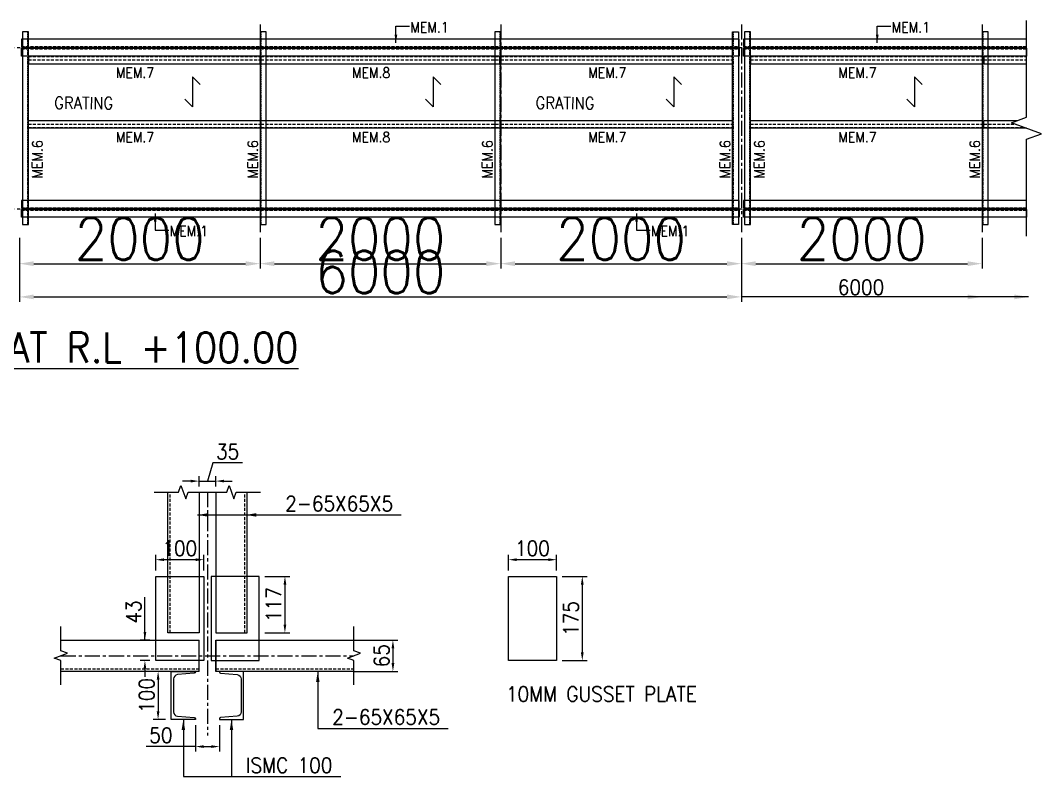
# Model space of a CAD drawing. Header units: millimetres. Extents: x 0 to 1124626, y -157535 to 82123.
# Drawn here: x 485825 to 494312, y 10587 to 16870 of the extents above; entities that cross this region are included whole.
import ezdxf
from ezdxf.enums import TextEntityAlignment as Align

# ---------------------------------------------------------------- set-up
doc = ezdxf.new("R2010")
doc.units = ezdxf.units.MM
doc.header["$MEASUREMENT"] = 0
for name, pattern in [('CENTER', [2, 1.25, -0.25, 0.25, -0.25]), ('DASHED', [0.75, 0.5, -0.25]), ('HIDDEN', [0.375, 0.25, -0.125])]:
    doc.linetypes.add(name, pattern=pattern)
for name, color, linetype, lineweight in [('CN', 253, 'Continuous', 15), ('Dim', 6, 'Continuous', 13), ('STR', 112, 'Continuous', 18), ('structure', 183, 'Continuous', 15), ('Text', 7, 'Continuous', 15), ('TITLE TEXT', 50, 'Continuous', 18)]:
    doc.layers.add(name, color=color, linetype=linetype, lineweight=lineweight)
doc.styles.add('MtX_romans_shx', font='romans.shx')
doc.styles.add('style1', font='romans.shx', dxfattribs={"width": 0.9, "height": 300})
doc.dimstyles.new('4.0 DIM-1', dxfattribs={"dimscale": 40, "dimtxt": 125, "dimasz": 3, "dimexe": 1, "dimexo": 1.2, "dimgap": 0.8, "dimtad": 1, "dimdec": 0, "dimlfac": 0.25, "dimzin": 1, "dimdsep": 46, "dimtxsty": 'style1', "dimcen": 2, "dimclrd": 8, "dimclre": 8, "dimclrt": 7, "dimadec": 0, "dimazin": 0, "dimtfac": 1, "dimtdec": 0, "dimtofl": 0, "dimtmove": 1, "dimatfit": 3, "dimfxl": 1, "dimtolj": 1, "dimtzin": 0, "dimlwd": 9, "dimlwe": 9, "dimarcsym": 1})
doc.dimstyles.new('Copy of DIM-1', dxfattribs={"dimscale": 40, "dimtxt": 125, "dimasz": 3, "dimexe": 1, "dimexo": 1.2, "dimgap": 0.8, "dimtad": 1, "dimdec": 0, "dimzin": 1, "dimdsep": 46, "dimtxsty": 'style1', "dimcen": 2, "dimclrd": 8, "dimclre": 8, "dimclrt": 7, "dimadec": 0, "dimazin": 0, "dimtfac": 1, "dimtdec": 0, "dimtofl": 0, "dimtmove": 1, "dimatfit": 3, "dimfxl": 1, "dimtolj": 1, "dimtzin": 0, "dimlwd": 9, "dimlwe": 9, "dimarcsym": 1})

# ---------------------------------------------------------------- blocks, each defined once
blk = doc.blocks.new('*D1015')
at = {"layer": 'DEFPOINTS', "color": 0, "ltscale": 20, "transparency": 16777216}
for p in [(486949.5, 12389.1), (486949.5, 12250.8), (487349.5, 12250.8)]:
    blk.add_point(p, dxfattribs=at)
at = {"layer": 'Dim', "color": 8, "lineweight": 9, "ltscale": 20, "transparency": 16777216}
for p, q in [((486949.5, 12298.8), (486949.5, 12429.1)), ((487349.5, 12298.8), (487349.5, 12429.1)), ((487281.5, 12389.1), (487017.5, 12389.1))]:
    blk.add_line(p, q, dxfattribs=at)
at = {"layer": 'Dim', "color": 8, "ltscale": 20, "transparency": 16777216}
for points in [[(487017.5, 12400.4), (487017.5, 12377.8), (486949.5, 12389.1)], [(487281.5, 12377.8), (487281.5, 12400.4), (487349.5, 12389.1)]]:
    blk.add_solid(points, dxfattribs=at)
at = {"layer": 'Dim', "color": 7, "ltscale": 20, "transparency": 16777216, "insert": (487149.5, 12483.6), "char_height": 125, "attachment_point": 5, "style": 'style1'}
blk.add_mtext('\\A1;100', dxfattribs=at)
blk = doc.blocks.new('*D1016')
at = {"layer": 'DEFPOINTS', "color": 0, "ltscale": 20, "transparency": 16777216}
for p in [(486949.5, 11721.4), (486860.1, 11550.8), (486949.5, 11550.8)]:
    blk.add_point(p, dxfattribs=at)
at = {"layer": 'Dim', "color": 8, "lineweight": 9, "ltscale": 20, "transparency": 16777216}
for p, q in [((486860.1, 11721.4), (486860.1, 12076.9)), ((486860.1, 11789.4), (486860.1, 11857.4)), ((486901.5, 11721.4), (486820.1, 11721.4)), ((486901.5, 11550.8), (486820.1, 11550.8)), ((486860.1, 11482.8), (486860.1, 11414.8))]:
    blk.add_line(p, q, dxfattribs=at)
at = {"layer": 'Dim', "color": 8, "ltscale": 20, "transparency": 16777216}
for points in [[(486848.7, 11789.4), (486871.4, 11789.4), (486860.1, 11721.4)], [(486871.4, 11482.8), (486848.7, 11482.8), (486860.1, 11550.8)]]:
    blk.add_solid(points, dxfattribs=at)
at = {"layer": 'Dim', "color": 7, "ltscale": 20, "transparency": 16777216, "insert": (486765.6, 11953.9), "char_height": 125, "attachment_point": 5, "rotation": 90, "style": 'style1'}
blk.add_mtext('\\A1;43', dxfattribs=at)
blk = doc.blocks.new('*D1017')
at = {"layer": 'DEFPOINTS', "color": 0, "ltscale": 20, "transparency": 16777216}
for p in [(487079.5, 11461.4), (486969.6, 11061.4), (487079.5, 11061.4)]:
    blk.add_point(p, dxfattribs=at)
at = {"layer": 'Dim', "color": 8, "lineweight": 9, "ltscale": 20, "transparency": 16777216}
for p, q in [((487031.5, 11461.4), (486929.6, 11461.4)), ((486969.6, 11393.4), (486969.6, 11129.4)), ((487031.5, 11061.4), (486929.6, 11061.4))]:
    blk.add_line(p, q, dxfattribs=at)
at = {"layer": 'Dim', "color": 8, "ltscale": 20, "transparency": 16777216}
for points in [[(486981, 11393.4), (486958.3, 11393.4), (486969.6, 11461.4)], [(486958.3, 11129.4), (486981, 11129.4), (486969.6, 11061.4)]]:
    blk.add_solid(points, dxfattribs=at)
at = {"layer": 'Dim', "color": 7, "ltscale": 20, "transparency": 16777216, "insert": (486875.1, 11261.4), "char_height": 125, "attachment_point": 5, "rotation": 90, "style": 'style1'}
blk.add_mtext('\\A1;100', dxfattribs=at)
blk = doc.blocks.new('*D1018')
at = {"layer": 'DEFPOINTS', "color": 0, "ltscale": 20, "transparency": 16777216}
for p in [(487809.5, 12250.8), (487809.5, 11781.4), (488023.5, 11781.4)]:
    blk.add_point(p, dxfattribs=at)
at = {"layer": 'Dim', "color": 8, "lineweight": 9, "ltscale": 20, "transparency": 16777216}
for p, q in [((487857.5, 12250.8), (488063.5, 12250.8)), ((488023.5, 12182.8), (488023.5, 11849.4)), ((487857.5, 11781.4), (488063.5, 11781.4))]:
    blk.add_line(p, q, dxfattribs=at)
at = {"layer": 'Dim', "color": 8, "ltscale": 20, "transparency": 16777216}
for points in [[(488034.9, 12182.8), (488012.2, 12182.8), (488023.5, 12250.8)], [(488012.2, 11849.4), (488034.9, 11849.4), (488023.5, 11781.4)]]:
    blk.add_solid(points, dxfattribs=at)
at = {"layer": 'Dim', "color": 7, "ltscale": 20, "transparency": 16777216, "insert": (487929, 12016.1), "char_height": 125, "attachment_point": 5, "rotation": 90, "style": 'style1'}
blk.add_mtext('\\A1;117', dxfattribs=at)
blk = doc.blocks.new('*D1019')
at = {"layer": 'DEFPOINTS', "color": 0, "ltscale": 20, "transparency": 16777216}
for p in [(488542.6, 11721.4), (488542.6, 11461.4), (488921, 11461.4)]:
    blk.add_point(p, dxfattribs=at)
at = {"layer": 'Dim', "color": 8, "lineweight": 9, "ltscale": 20, "transparency": 16777216}
for p, q in [((488590.6, 11721.4), (488961, 11721.4)), ((488921, 11653.4), (488921, 11529.4)), ((488590.6, 11461.4), (488961, 11461.4))]:
    blk.add_line(p, q, dxfattribs=at)
at = {"layer": 'Dim', "color": 8, "ltscale": 20, "transparency": 16777216}
for points in [[(488932.4, 11653.4), (488909.7, 11653.4), (488921, 11721.4)], [(488909.7, 11529.4), (488932.4, 11529.4), (488921, 11461.4)]]:
    blk.add_solid(points, dxfattribs=at)
at = {"layer": 'Dim', "color": 7, "ltscale": 20, "transparency": 16777216, "insert": (488826.5, 11591.4), "char_height": 125, "attachment_point": 5, "rotation": 90, "style": 'style1'}
blk.add_mtext('\\A1;65', dxfattribs=at)
blk = doc.blocks.new('*D1020')
at = {"layer": 'DEFPOINTS', "color": 0, "ltscale": 20, "transparency": 16777216}
for p in [(487449.5, 13042.3), (487309.5, 12950.5), (487449.5, 12950.5)]:
    blk.add_point(p, dxfattribs=at)
at = {"layer": 'Dim', "color": 8, "lineweight": 9, "ltscale": 20, "transparency": 16777216}
for p, q in [((487424.6, 13192.8), (487379.5, 13042.3)), ((487670.8, 13192.8), (487424.6, 13192.8)), ((487309.5, 12998.5), (487309.5, 13082.3)), ((487449.5, 12998.5), (487449.5, 13082.3)), ((487241.5, 13042.3), (487173.5, 13042.3)), ((487309.5, 13042.3), (487449.5, 13042.3)), ((487517.5, 13042.3), (487585.5, 13042.3))]:
    blk.add_line(p, q, dxfattribs=at)
at = {"layer": 'Dim', "color": 8, "ltscale": 20, "transparency": 16777216}
for points in [[(487241.5, 13030.9), (487241.5, 13053.6), (487309.5, 13042.3)], [(487517.5, 13053.6), (487517.5, 13030.9), (487449.5, 13042.3)]]:
    blk.add_solid(points, dxfattribs=at)
at = {"layer": 'Dim', "color": 7, "ltscale": 20, "transparency": 16777216, "insert": (487547.7, 13287.3), "char_height": 125, "attachment_point": 5, "style": 'style1'}
blk.add_mtext('\\A1;35', dxfattribs=at)
blk = doc.blocks.new('*D1021')
at = {"layer": 'DEFPOINTS', "color": 0, "ltscale": 20, "transparency": 16777216}
for p in [(490280.5, 12250.8), (490280.5, 11550.8), (490494.6, 11550.8)]:
    blk.add_point(p, dxfattribs=at)
at = {"layer": 'Dim', "color": 8, "lineweight": 9, "ltscale": 20, "transparency": 16777216}
for p, q in [((490328.5, 12250.8), (490534.6, 12250.8)), ((490494.6, 12182.8), (490494.6, 11618.8)), ((490328.5, 11550.8), (490534.6, 11550.8))]:
    blk.add_line(p, q, dxfattribs=at)
at = {"layer": 'Dim', "color": 8, "ltscale": 20, "transparency": 16777216}
for points in [[(490505.9, 12182.8), (490483.2, 12182.8), (490494.6, 12250.8)], [(490483.2, 11618.8), (490505.9, 11618.8), (490494.6, 11550.8)]]:
    blk.add_solid(points, dxfattribs=at)
at = {"layer": 'Dim', "color": 7, "ltscale": 20, "transparency": 16777216, "insert": (490400.1, 11900.8), "char_height": 125, "attachment_point": 5, "rotation": 90, "style": 'style1'}
blk.add_mtext('\\A1;175', dxfattribs=at)
blk = doc.blocks.new('*D1022')
at = {"layer": 'DEFPOINTS', "color": 0, "ltscale": 20, "transparency": 16777216}
for p in [(489880.5, 12389.1), (489880.5, 12250.8), (490280.5, 12250.8)]:
    blk.add_point(p, dxfattribs=at)
at = {"layer": 'Dim', "color": 8, "lineweight": 9, "ltscale": 20, "transparency": 16777216}
for p, q in [((489880.5, 12298.8), (489880.5, 12429.1)), ((490280.5, 12298.8), (490280.5, 12429.1)), ((490212.5, 12389.1), (489948.5, 12389.1))]:
    blk.add_line(p, q, dxfattribs=at)
at = {"layer": 'Dim', "color": 8, "ltscale": 20, "transparency": 16777216}
for points in [[(489948.5, 12400.4), (489948.5, 12377.8), (489880.5, 12389.1)], [(490212.5, 12377.8), (490212.5, 12400.4), (490280.5, 12389.1)]]:
    blk.add_solid(points, dxfattribs=at)
at = {"layer": 'Dim', "color": 7, "ltscale": 20, "transparency": 16777216, "insert": (490080.5, 12483.6), "char_height": 125, "attachment_point": 5, "style": 'style1'}
blk.add_mtext('\\A1;100', dxfattribs=at)
blk = doc.blocks.new('*D1024')
at = {"layer": 'DEFPOINTS', "color": 0, "ltscale": 20, "transparency": 16777216}
for p in [(487279.5, 11061.4), (487479.5, 11061.4), (487479.5, 10836.2)]:
    blk.add_point(p, dxfattribs=at)
at = {"layer": 'Dim', "color": 8, "lineweight": 9, "ltscale": 20, "transparency": 16777216}
for p, q in [((487279.5, 11013.4), (487279.5, 10796.2)), ((487479.5, 11013.4), (487479.5, 10796.2)), ((487279.5, 10836.2), (486870, 10836.2)), ((487347.5, 10836.2), (487411.5, 10836.2))]:
    blk.add_line(p, q, dxfattribs=at)
at = {"layer": 'Dim', "color": 8, "ltscale": 20, "transparency": 16777216}
for points in [[(487347.5, 10847.6), (487347.5, 10824.9), (487279.5, 10836.2)], [(487411.5, 10824.9), (487411.5, 10847.6), (487479.5, 10836.2)]]:
    blk.add_solid(points, dxfattribs=at)
at = {"layer": 'Dim', "color": 7, "ltscale": 20, "transparency": 16777216, "insert": (486993, 10930.7), "char_height": 125, "attachment_point": 5, "style": 'style1'}
blk.add_mtext('\\A1;50', dxfattribs=at)
blk = doc.blocks.new('*D1089')
at = {"layer": 'DEFPOINTS', "color": 0, "ltscale": 20, "transparency": 16777216}
for p in [(485816.7, 15111.9), (487816.7, 15111.9), (487816.7, 14848.8)]:
    blk.add_point(p, dxfattribs=at)
at = {"layer": 'Dim', "color": 8, "lineweight": 9, "ltscale": 20, "transparency": 16777216}
for p, q in [((485816.7, 15063.9), (485816.7, 14808.8)), ((487816.7, 15063.9), (487816.7, 14808.8)), ((485936.7, 14848.8), (487696.7, 14848.8))]:
    blk.add_line(p, q, dxfattribs=at)
at = {"layer": 'Dim', "color": 8, "ltscale": 20, "transparency": 16777216}
for points in [[(485936.7, 14868.8), (485936.7, 14828.8), (485816.7, 14848.8)], [(487696.7, 14828.8), (487696.7, 14868.8), (487816.7, 14848.8)]]:
    blk.add_solid(points, dxfattribs=at)
at = {"layer": 'Dim', "color": 7, "ltscale": 20, "transparency": 16777216, "insert": (486816.7, 15055.8), "char_height": 350, "attachment_point": 5, "style": 'style1'}
blk.add_mtext('\\A1;2000', dxfattribs=at)
blk = doc.blocks.new('*D1090')
at = {"layer": 'DEFPOINTS', "color": 0, "ltscale": 20, "transparency": 16777216}
for p in [(487816.7, 15111.9), (489816.7, 15111.9), (489816.7, 14848.8)]:
    blk.add_point(p, dxfattribs=at)
at = {"layer": 'Dim', "color": 8, "lineweight": 9, "ltscale": 20, "transparency": 16777216}
for p, q in [((487816.7, 15063.9), (487816.7, 14808.8)), ((489816.7, 15063.9), (489816.7, 14808.8)), ((487936.7, 14848.8), (489696.7, 14848.8))]:
    blk.add_line(p, q, dxfattribs=at)
at = {"layer": 'Dim', "color": 8, "ltscale": 20, "transparency": 16777216}
for points in [[(487936.7, 14868.8), (487936.7, 14828.8), (487816.7, 14848.8)], [(489696.7, 14828.8), (489696.7, 14868.8), (489816.7, 14848.8)]]:
    blk.add_solid(points, dxfattribs=at)
at = {"layer": 'Dim', "color": 7, "ltscale": 20, "transparency": 16777216, "insert": (488816.7, 15055.8), "char_height": 350, "attachment_point": 5, "style": 'style1'}
blk.add_mtext('\\A1;2000', dxfattribs=at)
blk = doc.blocks.new('*D1091')
at = {"layer": 'DEFPOINTS', "color": 0, "ltscale": 20, "transparency": 16777216}
for p in [(489816.7, 15111.9), (491816.7, 15111.9), (491816.7, 14848.8)]:
    blk.add_point(p, dxfattribs=at)
at = {"layer": 'Dim', "color": 8, "lineweight": 9, "ltscale": 20, "transparency": 16777216}
for p, q in [((489816.7, 15063.9), (489816.7, 14808.8)), ((491816.7, 15063.9), (491816.7, 14808.8)), ((489936.7, 14848.8), (491696.7, 14848.8))]:
    blk.add_line(p, q, dxfattribs=at)
at = {"layer": 'Dim', "color": 8, "ltscale": 20, "transparency": 16777216}
for points in [[(489936.7, 14868.8), (489936.7, 14828.8), (489816.7, 14848.8)], [(491696.7, 14828.8), (491696.7, 14868.8), (491816.7, 14848.8)]]:
    blk.add_solid(points, dxfattribs=at)
at = {"layer": 'Dim', "color": 7, "ltscale": 20, "transparency": 16777216, "insert": (490816.7, 15055.8), "char_height": 350, "attachment_point": 5, "style": 'style1'}
blk.add_mtext('\\A1;2000', dxfattribs=at)
blk = doc.blocks.new('*D1092')
at = {"layer": 'DEFPOINTS', "color": 0, "ltscale": 20, "transparency": 16777216}
for p in [(491816.7, 15111.9), (493816.7, 15111.9), (493816.7, 14848.8)]:
    blk.add_point(p, dxfattribs=at)
at = {"layer": 'Dim', "color": 8, "lineweight": 9, "ltscale": 20, "transparency": 16777216}
for p, q in [((491816.7, 15063.9), (491816.7, 14808.8)), ((493816.7, 15063.9), (493816.7, 14808.8)), ((491936.7, 14848.8), (493696.7, 14848.8))]:
    blk.add_line(p, q, dxfattribs=at)
at = {"layer": 'Dim', "color": 8, "ltscale": 20, "transparency": 16777216}
for points in [[(491936.7, 14868.8), (491936.7, 14828.8), (491816.7, 14848.8)], [(493696.7, 14828.8), (493696.7, 14868.8), (493816.7, 14848.8)]]:
    blk.add_solid(points, dxfattribs=at)
at = {"layer": 'Dim', "color": 7, "ltscale": 20, "transparency": 16777216, "insert": (492816.7, 15055.8), "char_height": 350, "attachment_point": 5, "style": 'style1'}
blk.add_mtext('\\A1;2000', dxfattribs=at)
blk = doc.blocks.new('*D1102')
at = {"layer": 'DEFPOINTS', "color": 0, "ltscale": 20, "transparency": 16777216}
for p in [(485816.7, 14936.4), (491816.7, 14936.4), (491816.7, 14572.7)]:
    blk.add_point(p, dxfattribs=at)
at = {"layer": 'Dim', "color": 8, "lineweight": 9, "ltscale": 20, "transparency": 16777216}
for p, q in [((485816.7, 14888.4), (485816.7, 14532.7)), ((491816.7, 14888.4), (491816.7, 14532.7)), ((485936.7, 14572.7), (491696.7, 14572.7))]:
    blk.add_line(p, q, dxfattribs=at)
at = {"layer": 'Dim', "color": 8, "ltscale": 20, "transparency": 16777216}
for points in [[(485936.7, 14592.7), (485936.7, 14552.7), (485816.7, 14572.7)], [(491696.7, 14552.7), (491696.7, 14592.7), (491816.7, 14572.7)]]:
    blk.add_solid(points, dxfattribs=at)
at = {"layer": 'Dim', "color": 7, "ltscale": 20, "transparency": 16777216, "insert": (488816.7, 14779.7), "char_height": 350, "attachment_point": 5, "style": 'style1'}
blk.add_mtext('\\A1;6000', dxfattribs=at)

msp = doc.modelspace()

# ---------------------------------------------------------------- linework, layer by layer
at = {"layer": 'CN', "linetype": 'CENTER', "ltscale": 100}
for p, q in [((487816.7021, 16836.5007), (487816.7021, 15111.943)), ((489816.7021, 16836.5007), (489816.7021, 15111.943)), ((491816.7021, 16836.5007), (491816.7021, 15111.943)), ((493816.7021, 16836.5007), (493816.7021, 15111.943)), ((477447.3996, 16644.2219), (494186.0047, 16644.2219)), ((477447.3996, 16644.2219), (494186.0047, 16644.2219)), ((477447.3996, 15304.2219), (494186.0047, 15304.2219)), ((487379.4926, 12950.4733), (487379.4926, 10927.1236)), ((486161.4157, 11591.4045), (488597.5695, 11591.4045))]:
    msp.add_line(p, q, dxfattribs=at)
at = {"layer": 'CN', "linetype": 'HIDDEN', "ltscale": 100}
for p, q in [((485834.2021, 16654.2219), (491799.2021, 16654.2219)), ((485834.2021, 16634.2219), (491799.2021, 16634.2219)), ((491834.2021, 16654.2219), (494186.0047, 16654.2219)), ((491834.2021, 16634.2219), (494186.0047, 16634.2219)), ((485891.7021, 16541.7219), (487816.7021, 16541.7219)), ((487824.2021, 16541.7219), (489809.2021, 16541.7219)), ((489816.7021, 16541.7219), (491741.7021, 16541.7219)), ((491891.7021, 16541.7219), (493824.2021, 16541.7219)), ((493831.7021, 16541.7219), (494186.0047, 16541.7219)), ((485891.7021, 16006.7219), (487816.7021, 16006.7219)), ((487824.2021, 16006.7219), (489809.2021, 16006.7219)), ((489816.7021, 16006.7219), (491741.7021, 16006.7219)), ((491891.7021, 16006.7219), (493824.2021, 16006.7219)), ((493831.7021, 16006.7219), (494096.7117, 16006.7219)), ((485834.2021, 15314.2219), (491799.2021, 15314.2219)), ((485834.2021, 15294.2219), (491799.2021, 15294.2219)), ((491834.2021, 15314.2219), (494186.0047, 15314.2219)), ((491834.2021, 15294.2219), (494186.0047, 15294.2219)), ((487069.4926, 11781.4045), (487069.4926, 12950.4733)), ((487689.4926, 11781.4045), (487689.4926, 12950.4733)), ((486161.4157, 11481.4045), (487309.4926, 11481.4045)), ((487449.4926, 11481.4045), (488597.5695, 11481.4045))]:
    msp.add_line(p, q, dxfattribs=at)
at = {"layer": 'Dim', "color": 2, "linetype": 'HIDDEN', "ltscale": 100}
for p, q in [((485891.7021, 16569.2219), (487816.7021, 16569.2219)), ((487824.2021, 16569.2219), (489809.2021, 16569.2219)), ((489816.7021, 16569.2219), (491741.7021, 16569.2219)), ((491891.7021, 16569.2219), (493824.2021, 16569.2219)), ((493831.7021, 16569.2219), (494186.0047, 16569.2219)), ((485891.7021, 15979.2219), (487816.7021, 15979.2219)), ((487824.2021, 15979.2219), (489809.2021, 15979.2219)), ((489816.7021, 15979.2219), (491741.7021, 15979.2219)), ((491891.7021, 15979.2219), (493824.2021, 15979.2219)), ((493831.7021, 15979.2219), (494172.2673, 15979.2219))]:
    msp.add_line(p, q, dxfattribs=at)
at = {"layer": 'Dim', "color": 2, "ltscale": 20}
for p, q in [((487255.1986, 16400.6981), (487255.1986, 16152.1487)), ((487318.3041, 16337.5926), (487255.1986, 16400.6981)), ((489255.1986, 16400.6981), (489255.1986, 16152.1487)), ((489318.3041, 16337.5926), (489255.1986, 16400.6981)), ((491255.1986, 16400.6981), (491255.1986, 16152.1487)), ((491318.3041, 16337.5926), (491255.1986, 16400.6981)), ((493255.1986, 16400.6981), (493255.1986, 16152.1487)), ((493318.3041, 16337.5926), (493255.1986, 16400.6981)), ((487255.1986, 16152.1487), (487192.0931, 16215.2542)), ((489255.1986, 16152.1487), (489192.0931, 16215.2542)), ((491255.1986, 16152.1487), (491192.0931, 16215.2542)), ((493255.1986, 16152.1487), (493192.0931, 16215.2542))]:
    msp.add_line(p, q, dxfattribs=at)
at = {"layer": 'Dim', "ltscale": 20}
for points in [[(487349.4926, 12250.8214), (487349.4926, 11550.8214), (486949.4926, 11550.8214), (486949.4926, 12250.8214)], [(487409.4926, 12250.8214), (487409.4926, 11550.8214), (487809.4926, 11550.8214), (487809.4926, 12250.8214)], [(490280.533, 12250.8214), (490280.533, 11550.8214), (489880.533, 11550.8214), (489880.533, 12250.8214)]]:
    msp.add_lwpolyline(points, close=True, dxfattribs=at)
for points in [[(487079.4926, 11061.4045), (487079.4926, 11461.4045), (487279.4926, 11461.4045), (487279.4926, 11455.6109, -0.390224358), (487270.3176, 11445.645), (487131.3227, 11434.1388, 0.390224358), (487098.2926, 11398.2615), (487098.2926, 11124.5475, 0.390224358), (487131.3227, 11088.6702), (487270.3176, 11077.164, -0.390224358), (487279.4926, 11067.1981), (487279.4926, 11061.4045)], [(487679.4926, 11061.4045), (487679.4926, 11461.4045), (487479.4926, 11461.4045), (487479.4926, 11455.6109, 0.390224358), (487488.6676, 11445.645), (487627.6626, 11434.1388, -0.390224358), (487660.6926, 11398.2615), (487660.6926, 11124.5475, -0.390224358), (487627.6626, 11088.6702), (487488.6676, 11077.164, 0.390224358), (487479.4926, 11067.1981), (487479.4926, 11061.4045)]]:
    msp.add_lwpolyline(points, format="xyb", close=True, dxfattribs=at)
at = {"layer": 'STR', "linetype": 'DASHED', "ltscale": 20}
for p, q in [((485884.2021, 16774.2219), (485884.2021, 15174.2219)), ((487824.2021, 16774.2219), (487824.2021, 15174.2219)), ((489809.2021, 16774.2219), (489809.2021, 15174.2219)), ((491749.2021, 16774.2219), (491749.2021, 15174.2219)), ((491884.2021, 16774.2219), (491884.2021, 15174.2219)), ((493824.2021, 16774.2219), (493824.2021, 15174.2219))]:
    msp.add_line(p, q, dxfattribs=at)
at = {"layer": 'STR', "ltscale": 20}
for points in [[(485841.7021, 16774.2219), (485841.7021, 15174.2219), (485891.7021, 15174.2219), (485891.7021, 16774.2219)], [(487816.7021, 16774.2219), (487816.7021, 15174.2219), (487866.7021, 15174.2219), (487866.7021, 16774.2219)], [(489766.7021, 16774.2219), (489766.7021, 15174.2219), (489816.7021, 15174.2219), (489816.7021, 16774.2219)], [(491791.7021, 16774.2219), (491791.7021, 15174.2219), (491741.7021, 15174.2219), (491741.7021, 16774.2219)], [(491841.7021, 16774.2219), (491841.7021, 15174.2219), (491891.7021, 15174.2219), (491891.7021, 16774.2219)], [(493816.7021, 16774.2219), (493816.7021, 15174.2219), (493866.7021, 15174.2219), (493866.7021, 16774.2219)]]:
    msp.add_lwpolyline(points, close=True, dxfattribs=at)
at = {"layer": 'structure'}
for p, q in [((494186.0047, 16065.6215), (494186.0047, 16870.1088)), ((494186.0047, 15078.3349), (494186.0047, 15882.8222)), ((486937.6344, 12950.4733), (487139.4926, 12950.4733)), ((487219.4926, 12950.4733), (487421.3508, 12950.4733)), ((487337.6344, 12950.4733), (487539.4926, 12950.4733)), ((487619.4926, 12950.4733), (487821.3508, 12950.4733)), ((486161.4157, 11631.4045), (486161.4157, 11833.2627)), ((488597.5695, 11631.4045), (488597.5695, 11833.2627)), ((486161.4157, 11349.5462), (486161.4157, 11551.4045)), ((488597.5695, 11349.5462), (488597.5695, 11551.4045))]:
    msp.add_line(p, q, dxfattribs=at)
at = {"layer": 'structure', "ltscale": 20}
for p, q in [((487309.4926, 11461.4045), (487309.4926, 11721.4045)), ((487449.4926, 11721.4045), (487449.4926, 11461.4045)), ((487449.4926, 11461.4045), (487449.4926, 11721.4045))]:
    msp.add_line(p, q, dxfattribs=at)
for points in [[(491799.2021, 16714.2219), (485834.2021, 16714.2219), (485834.2021, 16649.2219), (491799.2021, 16649.2219), (491799.2021, 16714.2219)], [(491799.2021, 16574.2219), (485834.2021, 16574.2219), (485834.2021, 16639.2219), (491799.2021, 16639.2219), (491799.2021, 16574.2219)], [(491799.2021, 15374.2219), (485834.2021, 15374.2219), (485834.2021, 15309.2219), (491799.2021, 15309.2219), (491799.2021, 15374.2219)], [(491799.2021, 15234.2219), (485834.2021, 15234.2219), (485834.2021, 15299.2219), (491799.2021, 15299.2219), (491799.2021, 15234.2219)], [(487309.4926, 11781.4045), (487049.4926, 11781.4045), (487049.4926, 12950.4733)], [(487309.4926, 12950.4733), (487309.4926, 11781.4045)], [(487449.4926, 11781.4045), (487709.4926, 11781.4045), (487709.4926, 12950.4733)], [(487449.4926, 12950.4733), (487449.4926, 11781.4045)], [(486161.4157, 11721.4045), (487309.4926, 11721.4045)], [(487449.4926, 11721.4045), (488597.5695, 11721.4045)], [(487309.4926, 11461.4045), (486161.4157, 11461.4045)], [(488597.5695, 11461.4045), (487449.4926, 11461.4045)]]:
    msp.add_lwpolyline(points, dxfattribs=at)
for points in [[(491834.2021, 16714.2219), (491834.2021, 16649.2219), (494186.0047, 16649.2219), (494186.0047, 16714.2219)], [(491834.2021, 16574.2219), (491834.2021, 16639.2219), (494186.0047, 16639.2219), (494186.0047, 16574.2219)], [(491834.2021, 15374.2219), (491834.2021, 15309.2219), (494186.0047, 15309.2219), (494186.0047, 15374.2219)], [(491834.2021, 15234.2219), (491834.2021, 15299.2219), (494186.0047, 15299.2219), (494186.0047, 15234.2219)]]:
    msp.add_lwpolyline(points, close=True, dxfattribs=at)
at = {"layer": 'structure', "color": 2, "ltscale": 20}
for points in [[(487816.7021, 16509.2219), (487816.7021, 16574.2219), (485891.7021, 16574.2219), (485891.7021, 16509.2219), (487816.7021, 16509.2219)], [(489809.2021, 16509.2219), (489809.2021, 16574.2219), (487824.2021, 16574.2219), (487824.2021, 16509.2219), (489809.2021, 16509.2219)], [(491741.7021, 16509.2219), (491741.7021, 16574.2219), (489816.7021, 16574.2219), (489816.7021, 16509.2219), (491741.7021, 16509.2219)], [(493824.2021, 16509.2219), (493824.2021, 16574.2219), (491891.7021, 16574.2219), (491891.7021, 16509.2219), (493824.2021, 16509.2219)], [(494186.0047, 16574.2219), (493831.7021, 16574.2219), (493831.7021, 16509.2219), (494186.0047, 16509.2219)], [(487816.7021, 16039.2219), (487816.7021, 15974.2219), (485891.7021, 15974.2219), (485891.7021, 16039.2219), (487816.7021, 16039.2219)], [(489809.2021, 16039.2219), (489809.2021, 15974.2219), (487824.2021, 15974.2219), (487824.2021, 16039.2219), (489809.2021, 16039.2219)], [(491741.7021, 16039.2219), (491741.7021, 15974.2219), (489816.7021, 15974.2219), (489816.7021, 16039.2219), (491741.7021, 16039.2219)], [(493824.2021, 16039.2219), (493824.2021, 15974.2219), (491891.7021, 15974.2219), (491891.7021, 16039.2219), (493824.2021, 16039.2219)], [(494186.0047, 15974.2219), (493831.7021, 15974.2219), (493831.7021, 16039.2219), (494113.4723, 16039.2219)]]:
    msp.add_lwpolyline(points, dxfattribs=at)
at = {"layer": 'structure'}
for points in [[(494186.0047, 15882.8222), (494311.5639, 15928.5221), (494060.4455, 16019.9217), (494186.0047, 16065.6215)], [(487139.4926, 12950.4733), (487159.4926, 13005.4228), (487199.4926, 12895.5237), (487219.4926, 12950.4733)], [(487539.4926, 12950.4733), (487559.4926, 13005.4228), (487599.4926, 12895.5237), (487619.4926, 12950.4733)], [(486161.4157, 11551.4045), (486106.4662, 11571.4045), (486216.3653, 11611.4045), (486161.4157, 11631.4045)], [(488597.5695, 11551.4045), (488542.6199, 11571.4045), (488652.519, 11611.4045), (488597.5695, 11631.4045)]]:
    msp.add_lwpolyline(points, dxfattribs=at)

# ---------------------------------------------------------------- texts
at = {"layer": 'Dim', "color": 7, "ltscale": 20, "char_height": 125, "attachment_point": 7, "style": 'style1'}
for s, insert in [('\\A1;2-65X65X5', (488025.9317, 12793.0983)), ('\\A1;2-65X65X5', (488416.6457, 11019.0137)), ('\\A1;ISMC 100', (487699.4926, 10619.0137))]:
    msp.add_mtext(s, dxfattribs=dict(at, insert=insert))
at = {"layer": 'Dim', "color": 7, "ltscale": 20, "insert": (489860.389, 11210.1143), "char_height": 125, "width": 1501.735957, "attachment_point": 7, "line_spacing_factor": 0.7, "style": 'style1', "bg_fill": 2}
msp.add_mtext('10MM GUSSET PLATE', dxfattribs=at)
at = {"layer": 'Text', "ltscale": 20, "style": 'MtX_romans_shx', "width": 0.9}
for s, height, p in [('MEM.1', 85, (489066.3893, 16770.9773)), ('MEM.1', 85, (493066.3893, 16770.9773)), ('MEM.7', 85, (486618.7184, 16392.6972)), ('MEM.8', 85, (488581.2184, 16392.6972)), ('MEM.7', 85, (490543.7184, 16392.6972)), ('MEM.7', 85, (492622.4684, 16392.6972)), ('MEM.7', 85, (486618.7184, 15857.6972)), ('MEM.8', 85, (488581.2184, 15857.6972)), ('MEM.7', 85, (490543.7184, 15857.6972)), ('MEM.7', 85, (492622.4684, 15857.6972)), ('MEM.1', 85, (487066.3893, 15077.4664)), ('MEM.1', 85, (491066.3893, 15077.4664)), ('6000', 125, (492618.0856, 14590.1952))]:
    msp.add_text(s, height=height, dxfattribs=at).set_placement(p)
for p in [(486009.4247, 15557.0803), (487798.9796, 15557.0803), (489748.9796, 15557.0803), (491723.9796, 15557.0803), (492009.4247, 15557.0803), (493798.9796, 15557.0803)]:
    msp.add_text('MEM.6', height=85, rotation=90, dxfattribs=at).set_placement(p)
at = {"layer": 'Text', "ltscale": 20, "char_height": 100, "width": 1218.023492, "attachment_point": 1, "rotation": 359.82648199, "style": 'style1'}
for insert in [(486106.3623, 16234.6963), (490106.3623, 16234.6963)]:
    msp.add_mtext('GRATING', dxfattribs=dict(at, insert=insert))
at = {"layer": 'TITLE TEXT', "ltscale": 20, "style": 'MtX_romans_shx', "width": 0.9}
msp.add_text('%%UBOTTOM PLAN AT R.L +100.00', height=250, dxfattribs=at).set_placement((485816.7021, 14153.2382), align=Align.MIDDLE_CENTER)

# ---------------------------------------------------------------- dimensions: what is measured, and where the dimension line sits
at = {"layer": 'Dim', "ltscale": 20}
for base, p1, p2, picture, middle in [((487816.7021, 14848.802), (485816.7021, 15111.943), (487816.7021, 15111.943), '*D1089', (486816.7021, 15055.802)), ((489816.7021, 14848.802), (487816.7021, 15111.943), (489816.7021, 15111.943), '*D1090', (488816.7021, 15055.802)), ((491816.7021, 14848.802), (489816.7021, 15111.943), (491816.7021, 15111.943), '*D1091', (490816.7021, 15055.802)), ((493816.7021, 14848.802), (491816.7021, 15111.943), (493816.7021, 15111.943), '*D1092', (492816.7021, 15055.802)), ((491816.7021, 14572.7372), (485816.7021, 14936.3725), (491816.7021, 14936.3725), '*D1102', (488816.7021, 14779.7372))]:
    dim = msp.add_linear_dim(base=base, p1=p1, p2=p2, dimstyle='Copy of DIM-1', dxfattribs=at)
    dim.commit()
    dim.dimension.update_dxf_attribs({"geometry": picture, "text_midpoint": middle})
for base, p1, p2, picture, middle in [((487449.4926, 13042.2785), (487309.4926, 12950.4733), (487449.4926, 12950.4733), '*D1020', (487456.6426, 13287.2785)), ((486949.4926, 12389.1074), (487349.4926, 12250.8214), (486949.4926, 12250.8214), '*D1015', (487149.4926, 12483.6074)), ((489880.533, 12389.1074), (490280.533, 12250.8214), (489880.533, 12250.8214), '*D1022', (490080.533, 12483.6074))]:
    dim = msp.add_linear_dim(base=base, p1=p1, p2=p2, dimstyle='4.0 DIM-1', override={"dimtxt": 110, "dimasz": 1.7}, dxfattribs=at)
    dim.commit()
    dim.dimension.update_dxf_attribs({"geometry": picture, "text_midpoint": middle})
for base, p1, p2, picture, middle in [((488023.5311, 11781.4045), (487809.4926, 12250.8214), (487809.4926, 11781.4045), '*D1018', (487929.0311, 12016.1129)), ((490494.5714, 11550.8214), (490280.533, 12250.8214), (490280.533, 11550.8214), '*D1021', (490400.0714, 11900.8214)), ((488921.0437, 11461.4045), (488542.6199, 11721.4045), (488542.6199, 11461.4045), '*D1019', (488826.5437, 11591.4045)), ((486969.6372, 11061.4045), (487079.4926, 11461.4045), (487079.4926, 11061.4045), '*D1017', (486875.1372, 11261.4045))]:
    dim = msp.add_linear_dim(base=base, p1=p1, p2=p2, angle=90, dimstyle='4.0 DIM-1', override={"dimtxt": 110, "dimasz": 1.7}, dxfattribs=at)
    dim.commit()
    dim.dimension.update_dxf_attribs({"geometry": picture, "text_midpoint": middle})
dim = msp.add_linear_dim(base=(486860.0757, 11550.8214), p1=(486949.4926, 11721.4045), p2=(486949.4926, 11550.8214), angle=90, dimstyle='4.0 DIM-1', override={"dimtxt": 110, "dimasz": 1.7}, dxfattribs=at)
dim.commit()
dim.dimension.update_dxf_attribs({"geometry": '*D1016', "text_midpoint": (486860.0757, 11953.8757), "dimtype": 160})
dim = msp.add_linear_dim(base=(487479.4926, 10836.2222), p1=(487279.4926, 11061.4045), p2=(487479.4926, 11061.4045), dimstyle='4.0 DIM-1', override={"dimtxt": 110, "dimasz": 1.7}, dxfattribs=at)
dim.commit()
dim.dimension.update_dxf_attribs({"geometry": '*D1024', "text_midpoint": (486993.0338, 10737.4504), "dimtype": 160})

# ---------------------------------------------------------------- leaders
for points in [[(488945.7784, 16683.0261), (488945.7784, 16822.2811), (489058.8174, 16822.2811)], [(492945.7784, 16683.0261), (492945.7784, 16822.2811), (493058.8174, 16822.2811)], [(486945.7784, 15265.4176), (486945.7784, 15126.1627), (487058.8174, 15126.1627)], [(490945.7784, 15265.4176), (490945.7784, 15126.1627), (491058.8174, 15126.1627)]]:
    msp.add_leader(points, dimstyle='Copy of DIM-1', override={"dimasz": 1.7, "dimtad": 0}, dxfattribs=at)
for points in [[(493816.7021, 14572.7372), (491816.7021, 14572.7372)], [(494204.0516, 14572.7372), (492204.0516, 14572.7372)]]:
    msp.add_leader(points, dimstyle='Copy of DIM-1', dxfattribs=at)
at = {"layer": 'Dim', "ltscale": 20, "annotation_type": 0, "has_hookline": 1, "hookline_direction": 0}
for points, text_width in [([(487297.9652, 12761.0983), (487593.9317, 12761.0983)], 964.2857), ([(487697.9652, 12761.0983), (487993.9317, 12761.0983)], 964.2857), ([(488296.6457, 11461.4045), (488296.6457, 10987.0137), (488384.6457, 10987.0137)], 964.2857), ([(487179.4926, 11061.4045), (487179.4926, 10587.0137), (487267.4926, 10587.0137)], 787.5), ([(487579.4926, 11061.4045), (487579.4926, 10587.0137), (487667.4926, 10587.0137)], 787.5)]:
    msp.add_leader(points, dimstyle='Copy of DIM-1', override={"dimasz": 2.2}, dxfattribs=dict(at, text_width=text_width))

doc.saveas('drawing.dxf')
